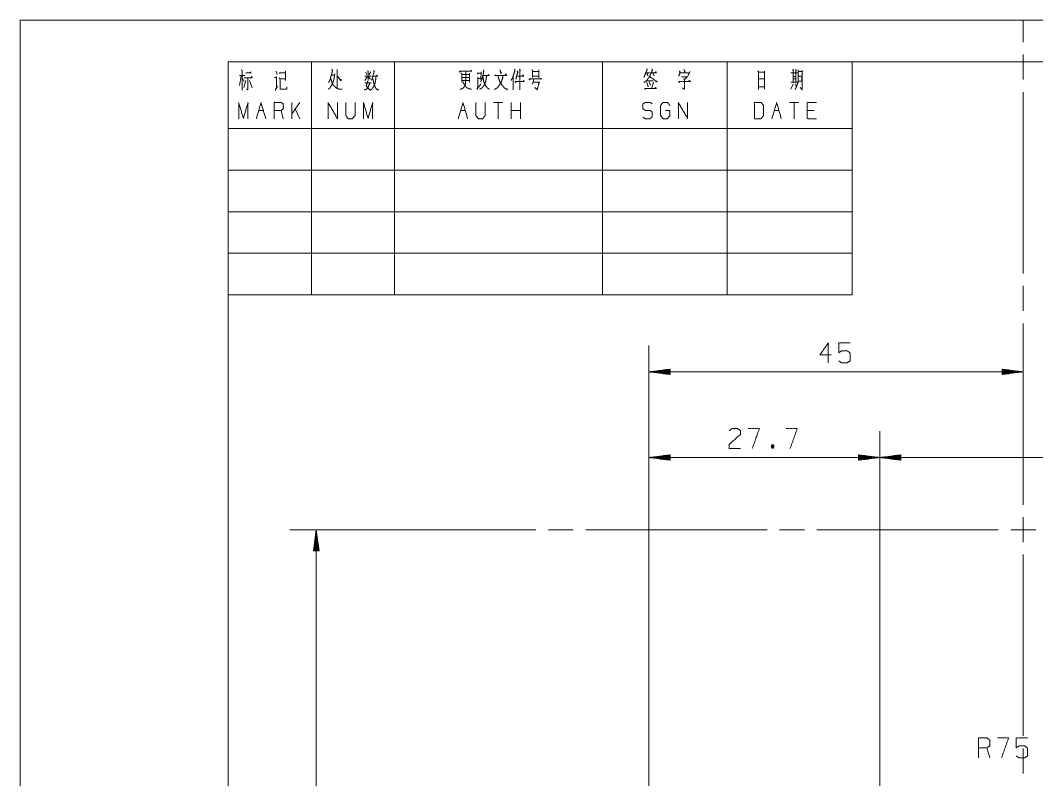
# Model space of a CAD drawing. Header units: millimetres. Extents: x 0 to 420, y 0 to 297.
# Drawn here: x 0 to 122.2, y 205.7 to 297 of the extents above; entities that cross this region are included whole.
import ezdxf

# ---------------------------------------------------------------- set-up
doc = ezdxf.new("R2010")
doc.units = ezdxf.units.MM
doc.layers.add('101', color=7, linetype='Continuous', true_color=0xffffff)

msp = doc.modelspace()

# ---------------------------------------------------------------- linework, layer by layer
at = {"layer": '101', "color": 133, "linetype": 'Continuous', "lineweight": 18}
for p, q in [((0, 297), (0, 0)), ((420, 297), (0, 297)), ((25, 292), (100, 292)), ((25, 292), (100, 292)), ((415, 292), (25, 292)), ((25, 292), (25, 264)), ((25, 292), (25, 5)), ((25, 292), (100, 292)), ((35, 292), (35, 264)), ((45, 292), (45, 264)), ((70, 292), (70, 264)), ((85, 292), (85, 264)), ((100, 292), (100, 264)), ((25, 284), (100, 284)), ((25, 279), (100, 279)), ((25, 274), (100, 274)), ((25, 269), (100, 269)), ((25, 264), (100, 264))]:
    msp.add_line(p, q, dxfattribs=at)
at = {"layer": '101', "color": 151, "linetype": 'Continuous', "lineweight": 18}
for p, q in [((120.58, 294.38), (120.58, 297)), ((120.58, 289.88), (120.58, 292.88)), ((120.58, 266.58), (120.58, 288.38)), ((120.58, 262.08), (120.58, 265.08)), ((120.58, 238.78), (120.58, 260.58)), ((120.58, 234.28), (120.58, 237.28)), ((61.98, 235.78), (40.18, 235.78)), ((66.48, 235.78), (63.48, 235.78)), ((89.78, 235.78), (67.98, 235.78)), ((94.28, 235.78), (91.28, 235.78)), ((117.58, 235.78), (95.78, 235.78)), ((119.08, 235.78), (122.08, 235.78)), ((120.58, 232.78), (120.58, 210.98)), ((120.58, 209.48), (120.58, 206.48))]:
    msp.add_line(p, q, dxfattribs=at)
at = {"layer": '101', "color": 72, "linetype": 'Continuous', "lineweight": 18}
for p, q in [((30.74, 290.88), (30.87, 290.49)), ((42.14, 290.82), (41.95, 290.49)), ((55.4, 290.82), (55.37, 289.89)), ((61.56, 290.86), (62.32, 290.86)), ((62.33, 291.05), (62.33, 290.09)), ((93.22, 291.13), (93.33, 290.98)), ((26.57, 290.3), (26.35, 289.18)), ((26.36, 290.36), (26.98, 290.36)), ((26.69, 290.14), (26.91, 289.66)), ((27.11, 289.78), (26.88, 288.91)), ((27.56, 289.76), (27.87, 288.87)), ((31.13, 290.07), (31.22, 289.97)), ((37.42, 290.41), (37.77, 290.41)), ((41.69, 290.2), (41.43, 289.78)), ((41.53, 290.78), (41.66, 290.49)), ((41.88, 290.18), (42.11, 289.91)), ((53.1, 289.76), (53.98, 289.76)), ((53.11, 290.49), (53.99, 290.49)), ((53.11, 290.14), (53.98, 290.14)), ((54.01, 290.63), (54.01, 289.56)), ((55, 290.16), (55, 288.89)), ((55.02, 290.01), (55.35, 290.01)), ((59.27, 290.28), (59.27, 288.65)), ((61.56, 290.28), (62.32, 290.28)), ((61.73, 289.91), (61.56, 289.33)), ((75.35, 289.72), (76.07, 289.72)), ((75.6, 289.62), (75.76, 289.2)), ((76.04, 290.67), (76.21, 290.34)), ((92.86, 289.95), (93.25, 289.95)), ((30.65, 288.62), (30.93, 289.08)), ((41.4, 289.47), (42.16, 289.47)), ((61.6, 289.56), (62.33, 289.56)), ((75.31, 289.52), (75.48, 289.02)), ((76.13, 289.56), (75.92, 288.89)), ((92.92, 289.33), (92.65, 288.71)), ((93.18, 289.37), (93.28, 289.04)), ((93.75, 288.94), (94, 288.69)), ((28.66, 286.17), (29.22, 286.17)), ((31.62, 285.18), (31.34, 286.17)), ((33.59, 287.14), (32.63, 285.78)), ((32.63, 285.18), (32.63, 287.14)), ((33.59, 285.18), (33.04, 286.36)), ((52.94, 286.17), (53.49, 286.17)), ((58.02, 287.14), (56.9, 287.14)), ((57.46, 287.14), (57.46, 285.18)), ((59.02, 285.18), (59.02, 287.14)), ((60.14, 286.17), (59.02, 286.17)), ((60.14, 285.18), (60.14, 287.14)), ((90.65, 286.17), (91.2, 286.17)), ((93.6, 287.14), (92.49, 287.14)), ((93.05, 287.14), (93.05, 285.18)), ((95.45, 286.17), (94.61, 286.17)), ((90.37, 245.99), (90.53, 245.57)), ((116.54, 208.36), (116.2, 209.56))]:
    msp.add_line(p, q, dxfattribs=at)
at = {"layer": '101', "color": 22, "linetype": 'Continuous', "lineweight": 18}
for p, q in [((75.58, 145.78), (75.58, 257.93)), ((78.12, 255.09), (75.58, 254.75)), ((75.58, 254.75), (78.12, 254.42)), ((75.58, 254.75), (120.58, 254.75)), ((78.12, 254.78), (75.77, 254.78)), ((78.12, 254.73), (75.77, 254.73)), ((78.12, 254.83), (76.16, 254.83)), ((78.12, 254.68), (76.16, 254.68)), ((78.12, 254.88), (76.54, 254.88)), ((78.12, 254.63), (76.54, 254.63)), ((78.12, 254.93), (76.93, 254.93)), ((78.12, 254.58), (76.93, 254.58)), ((78.12, 254.98), (77.31, 254.98)), ((78.12, 254.53), (77.31, 254.53)), ((78.12, 255.03), (77.7, 255.03)), ((78.12, 254.48), (77.7, 254.48)), ((78.12, 255.08), (78.08, 255.08)), ((78.12, 255.08), (78.08, 255.08)), ((78.12, 254.42), (78.08, 254.42)), ((78.12, 254.42), (78.08, 254.42)), ((78.12, 254.42), (78.12, 255.09)), ((120.58, 254.75), (118.04, 255.09)), ((118.04, 255.09), (118.04, 254.42)), ((118.04, 255.08), (118.07, 255.08)), ((118.04, 255.08), (118.07, 255.08)), ((118.04, 255.03), (118.45, 255.03)), ((118.04, 254.98), (118.84, 254.98)), ((118.04, 254.93), (119.23, 254.93)), ((118.04, 254.88), (119.61, 254.88)), ((118.04, 254.83), (120, 254.83)), ((118.04, 254.78), (120.38, 254.78)), ((118.04, 254.42), (120.58, 254.75)), ((118.04, 254.73), (120.38, 254.73)), ((118.04, 254.68), (120, 254.68)), ((118.04, 254.63), (119.61, 254.63)), ((118.04, 254.58), (119.23, 254.58)), ((118.04, 254.53), (118.84, 254.53)), ((118.04, 254.48), (118.45, 254.48)), ((118.04, 254.42), (118.07, 254.42)), ((118.04, 254.42), (118.07, 254.42)), ((75.58, 145.78), (75.58, 247.63)), ((103.32, 156.24), (103.32, 247.63)), ((103.32, 167.24), (103.32, 247.63)), ((78.12, 244.79), (75.58, 244.45)), ((75.58, 244.45), (78.12, 244.12)), ((75.58, 244.45), (103.32, 244.45)), ((78.12, 244.48), (75.77, 244.48)), ((78.12, 244.43), (75.77, 244.43)), ((78.12, 244.53), (76.16, 244.53)), ((78.12, 244.58), (76.54, 244.58)), ((78.12, 244.63), (76.93, 244.63)), ((78.12, 244.68), (77.31, 244.68)), ((78.12, 244.73), (77.7, 244.73)), ((78.12, 244.78), (78.08, 244.78)), ((78.12, 244.78), (78.08, 244.78)), ((78.12, 244.12), (78.12, 244.79)), ((103.32, 244.45), (100.78, 244.79)), ((100.78, 244.79), (100.78, 244.12)), ((100.78, 244.78), (100.81, 244.78)), ((100.78, 244.78), (100.81, 244.78)), ((100.78, 244.73), (101.2, 244.73)), ((100.78, 244.68), (101.58, 244.68)), ((100.78, 244.63), (101.97, 244.63)), ((100.78, 244.58), (102.36, 244.58)), ((100.78, 244.53), (102.74, 244.53)), ((100.78, 244.48), (103.13, 244.48)), ((100.78, 244.12), (103.32, 244.45)), ((100.78, 244.43), (103.13, 244.43)), ((105.86, 244.79), (103.32, 244.45)), ((103.32, 244.45), (105.86, 244.12)), ((103.32, 244.45), (190.03, 244.45)), ((105.86, 244.48), (103.51, 244.48)), ((105.86, 244.43), (103.51, 244.43)), ((105.86, 244.53), (103.9, 244.53)), ((105.86, 244.58), (104.29, 244.58)), ((105.86, 244.63), (104.67, 244.63)), ((105.86, 244.68), (105.06, 244.68)), ((105.86, 244.73), (105.44, 244.73)), ((105.86, 244.78), (105.83, 244.78)), ((105.86, 244.78), (105.83, 244.78)), ((105.86, 244.12), (105.86, 244.79)), ((78.12, 244.38), (76.16, 244.38)), ((78.12, 244.33), (76.54, 244.33)), ((78.12, 244.27), (76.93, 244.27)), ((78.12, 244.22), (77.31, 244.22)), ((78.12, 244.17), (77.7, 244.17)), ((78.12, 244.12), (78.08, 244.12)), ((78.12, 244.12), (78.08, 244.12)), ((100.78, 244.38), (102.74, 244.38)), ((100.78, 244.33), (102.36, 244.33)), ((100.78, 244.27), (101.97, 244.27)), ((100.78, 244.22), (101.58, 244.22)), ((100.78, 244.17), (101.2, 244.17)), ((100.78, 244.12), (100.81, 244.12)), ((100.78, 244.12), (100.81, 244.12)), ((105.86, 244.38), (103.9, 244.38)), ((105.86, 244.33), (104.29, 244.33)), ((105.86, 244.27), (104.67, 244.27)), ((105.86, 244.22), (105.06, 244.22)), ((105.86, 244.17), (105.44, 244.17)), ((105.86, 244.12), (105.83, 244.12)), ((105.86, 244.12), (105.83, 244.12)), ((40.18, 235.78), (32.4, 235.78)), ((35.58, 235.78), (35.24, 233.24)), ((35.45, 233.24), (35.45, 234.81)), ((35.5, 233.24), (35.5, 235.2)), ((35.55, 233.24), (35.55, 235.59)), ((35.91, 233.24), (35.58, 235.78)), ((35.58, 235.78), (35.58, 129.78)), ((35.6, 233.24), (35.6, 235.59)), ((35.65, 233.24), (35.65, 235.2)), ((35.7, 233.24), (35.7, 234.81)), ((35.3, 233.24), (35.3, 233.66)), ((35.35, 233.24), (35.35, 234.04)), ((35.4, 233.24), (35.4, 234.43)), ((35.75, 233.24), (35.75, 234.43)), ((35.81, 233.24), (35.81, 234.04)), ((35.86, 233.24), (35.86, 233.66)), ((35.24, 233.24), (35.91, 233.24)), ((35.25, 233.24), (35.25, 233.27)), ((35.25, 233.24), (35.25, 233.27)), ((35.91, 233.24), (35.91, 233.27)), ((35.91, 233.24), (35.91, 233.27))]:
    msp.add_line(p, q, dxfattribs=at)
at = {"layer": '101', "color": 72, "linetype": 'Continuous', "lineweight": 18}
for points, knots in [([(26.57, 291.07), (26.67, 290.94), (26.67, 288.6)], [0, 0, 0.064393, 1, 1]), ([(27.1, 290.69), (27.73, 290.69), (27.68, 290.82), (27.64, 290.74)], [0, 0, 0.736257, 0.890366, 1, 1]), ([(31.28, 290.69), (31.21, 290.63), (31.15, 290.69), (31.88, 290.69), (31.88, 290.88), (31.88, 289.78), (31.88, 289.97), (31.22, 289.97), (31.22, 288.83), (31.24, 288.75), (31.35, 288.71), (32.04, 288.71), (32.04, 289.02)], [0, 0, 0.017819, 0.033666, 0.169515, 0.204099, 0.407776, 0.442364, 0.564628, 0.775991, 0.791603, 0.814658, 0.942357, 1, 1]), ([(37.46, 291.13), (37.53, 290.94), (37.46, 290.67), (37.43, 290.53), (37.37, 290.34), (37.31, 290.14), (37.26, 289.95), (37.21, 289.78), (37.14, 289.66), (37.05, 289.52)], [0, 0, 0.116545, 0.278927, 0.365002, 0.478708, 0.603961, 0.717668, 0.817418, 0.901357, 1, 1]), ([(38.05, 291.11), (38.1, 290.96), (38.1, 288.87)], [0, 0, 0.06955, 1, 1]), ([(41.73, 290.94), (41.86, 290.88), (41.81, 290.92), (41.81, 289.76), (41.81, 290.3), (41.4, 290.3), (42.22, 290.3)], [0, 0, 0.046318, 0.069123, 0.437816, 0.608997, 0.739331, 1, 1]), ([(42.46, 290.96), (42.6, 290.82), (42.55, 290.86), (42.22, 289.8)], [0, 0, 0.143537, 0.187773, 1, 1]), ([(52.91, 290.86), (52.88, 290.76), (52.79, 290.88), (54.27, 290.88), (54.2, 290.98), (54.14, 290.88)], [0, 0, 0.054227, 0.130909, 0.87613, 0.940043, 1, 1]), ([(53.57, 290.88), (53.57, 289.72), (53.52, 289.58), (53.51, 289.41), (53.45, 289.2), (53.38, 289.04), (53.29, 288.91), (53.16, 288.81), (53.03, 288.75), (52.82, 288.73)], [0, 0, 0.455623, 0.515134, 0.580482, 0.665033, 0.736192, 0.79598, 0.861823, 0.919058, 1, 1]), ([(55.67, 291.05), (55.72, 290.96), (55.63, 290.41), (55.51, 289.99), (55.47, 289.85), (55.35, 289.62)], [0, 0, 0.062603, 0.440485, 0.727862, 0.828992, 1, 1]), ([(57.64, 291.07), (57.81, 290.65), (57.83, 290.76), (57.75, 290.55)], [0, 0, 0.581176, 0.716263, 1, 1]), ([(59.43, 291.13), (59.46, 290.98), (59.26, 290.34), (59.19, 290.09), (59.1, 289.95), (59, 289.76)], [0, 0, 0.101083, 0.561706, 0.738774, 0.854629, 1, 1]), ([(59.74, 290.92), (59.84, 290.69), (59.79, 290.78), (59.58, 289.91)], [0, 0, 0.200658, 0.282145, 1, 1]), ([(60.01, 291.13), (60.12, 290.98), (60.06, 291.05), (60.06, 288.65)], [0, 0, 0.069697, 0.101625, 1, 1]), ([(61.5, 291.07), (61.57, 290.98), (61.57, 290.14)], [0, 0, 0.115189, 1, 1]), ([(75.94, 291.15), (76.05, 291.03), (76.01, 291.05), (75.72, 290.38), (75.58, 290.14), (75.44, 289.95), (75.28, 289.72), (74.96, 289.52)], [0, 0, 0.080396, 0.103261, 0.444362, 0.576789, 0.688375, 0.819716, 1, 1]), ([(75.29, 291.17), (75.39, 291.03), (75.37, 291.07), (74.97, 290.16), (75.2, 290.69), (75.72, 290.69), (75.31, 290.69), (75.45, 290.34)], [0, 0, 0.057042, 0.07334, 0.392466, 0.581127, 0.745774, 0.87749, 1, 1]), ([(75.89, 290.69), (76.48, 290.69), (76.4, 290.84), (76.33, 290.74)], [0, 0, 0.669422, 0.855054, 1, 1]), ([(79.24, 290.92), (79.36, 290.69), (79.33, 290.78), (79.15, 290.28)], [0, 0, 0.294025, 0.394866, 1, 1]), ([(79.32, 290.67), (80.43, 290.67), (80.5, 290.84), (80.28, 290.36)], [0, 0, 0.611939, 0.711554, 1, 1]), ([(79.77, 291.11), (79.89, 290.82), (79.93, 290.86), (79.89, 290.76)], [0, 0, 0.644011, 0.768354, 1, 1]), ([(88.67, 290.94), (88.75, 290.78), (88.75, 288.69), (88.75, 289.02), (89.45, 289.02), (89.45, 288.71), (89.45, 290.88), (89.45, 290.76), (88.76, 290.76), (88.76, 289.95), (89.46, 289.95)], [0, 0, 0.022322, 0.280074, 0.320905, 0.407511, 0.44579, 0.713751, 0.729062, 0.813864, 0.913394, 1, 1]), ([(92.86, 291.13), (92.97, 290.98), (92.9, 291.07), (92.9, 289.56), (92.62, 289.56), (93.47, 289.56), (93.25, 289.56), (93.25, 291.07), (93.25, 290.67), (92.64, 290.67), (93.43, 290.67), (93.25, 290.67), (93.25, 290.26), (92.87, 290.26)], [0, 0, 0.025061, 0.039924, 0.243199, 0.280605, 0.39479, 0.42432, 0.627595, 0.680502, 0.763188, 0.869498, 0.893122, 0.948813, 1, 1]), ([(93.49, 291.03), (93.53, 290.88), (93.53, 289.7), (93.47, 289.43), (93.34, 289.12), (93.25, 288.87), (93.14, 288.69)], [0, 0, 0.062372, 0.548434, 0.661879, 0.800828, 0.909362, 1, 1]), ([(93.53, 290.86), (94, 290.86), (94, 290.98), (94, 288.62), (94, 290.28), (93.56, 290.28), (93.97, 290.28), (93.97, 289.7), (93.56, 289.7)], [0, 0, 0.072646, 0.091913, 0.457973, 0.714856, 0.782961, 0.846526, 0.936435, 1, 1]), ([(26.92, 290.07), (27.87, 290.07), (27.81, 290.24), (27.74, 290.09)], [0, 0, 0.737857, 0.874089, 1, 1]), ([(27.36, 290.07), (27.36, 288.65), (27.2, 288.73)], [0, 0, 0.887515, 1, 1]), ([(30.55, 290.14), (30.8, 290.14), (30.8, 290.26), (30.8, 288.81)], [0, 0, 0.136549, 0.204721, 1, 1]), ([(37.8, 290.55), (37.71, 289.95), (37.65, 289.76), (37.62, 289.62), (37.53, 289.47), (37.46, 289.31), (37.42, 289.18), (37.31, 289.02), (37.23, 288.89), (37.04, 288.71)], [0, 0, 0.296659, 0.392137, 0.46442, 0.547267, 0.635799, 0.700206, 0.795426, 0.869797, 1, 1]), ([(37.31, 290.01), (37.37, 289.87), (37.42, 289.7), (37.45, 289.56), (37.59, 289.27), (37.67, 289.18), (37.87, 288.98), (37.99, 288.87), (38.13, 288.79), (38.34, 288.73), (38.53, 288.73), (38.68, 288.71)], [0, 0, 0.075191, 0.157626, 0.228751, 0.384956, 0.438117, 0.578248, 0.65344, 0.734339, 0.837348, 0.928887, 1, 1]), ([(38.08, 290.38), (38.56, 289.72), (38.56, 289.91)], [0, 0, 0.814818, 1, 1]), ([(41.76, 289.68), (41.59, 289.1), (42.03, 288.62)], [0, 0, 0.483237, 1, 1]), ([(42.73, 290.2), (42.73, 289.95), (42.7, 289.68), (42.63, 289.39), (42.51, 289.1), (42.38, 288.89), (42.23, 288.71), (42.03, 288.58)], [0, 0, 0.134106, 0.280228, 0.441583, 0.610314, 0.742762, 0.870657, 1, 1]), ([(42.38, 290.01), (42.42, 289.8), (42.46, 289.56), (42.55, 289.27), (42.67, 288.98), (42.8, 288.75), (42.99, 288.6), (43.04, 288.75)], [0, 0, 0.122124, 0.267694, 0.442444, 0.622807, 0.774615, 0.912625, 1, 1]), ([(42.44, 290.28), (42.93, 290.28), (42.9, 290.45), (42.85, 290.34)], [0, 0, 0.634119, 0.848445, 1, 1]), ([(53.01, 290.63), (53.1, 290.49), (53.1, 289.58)], [0, 0, 0.156848, 1, 1]), ([(53.22, 289.6), (53.29, 289.43), (53.38, 289.29), (53.48, 289.16), (53.55, 289.04), (53.63, 288.94), (53.76, 288.87), (53.9, 288.79), (54.07, 288.75), (54.26, 288.71)], [0, 0, 0.124249, 0.240531, 0.35103, 0.449957, 0.536949, 0.636896, 0.752292, 0.866372, 1, 1]), ([(55.06, 290.65), (54.99, 290.57), (54.93, 290.65), (55.37, 290.65)], [0, 0, 0.169755, 0.325542, 1, 1]), ([(56.04, 290.36), (56.03, 290.16), (56, 289.95), (55.97, 289.72), (55.91, 289.52), (55.84, 289.33), (55.75, 289.18), (55.65, 289.02), (55.54, 288.91), (55.41, 288.81), (55.21, 288.71)], [0, 0, 0.105429, 0.211651, 0.328282, 0.437572, 0.539265, 0.625346, 0.724284, 0.79827, 0.883378, 1, 1]), ([(55.62, 290.18), (55.65, 289.99), (55.69, 289.8), (55.72, 289.6), (55.81, 289.43), (55.88, 289.29), (55.95, 289.12), (56.06, 288.98), (56.2, 288.83), (56.39, 288.73)], [0, 0, 0.109654, 0.220947, 0.342501, 0.451483, 0.545868, 0.651144, 0.754315, 0.874064, 1, 1]), ([(55.67, 290.38), (56.38, 290.38), (56.29, 290.49), (56.17, 290.36)], [0, 0, 0.696293, 0.830826, 1, 1]), ([(57.14, 290.45), (57.05, 290.34), (57.01, 290.38), (58.48, 290.38), (58.38, 290.55), (58.28, 290.41)], [0, 0, 0.066333, 0.095822, 0.818123, 0.913284, 1, 1]), ([(58.04, 290.41), (57.97, 290.01), (57.83, 289.6), (57.56, 289.16), (57.33, 288.87), (56.99, 288.69)], [0, 0, 0.190069, 0.398701, 0.640199, 0.817216, 1, 1]), ([(57.42, 290.3), (57.49, 290.07), (57.66, 289.58), (57.94, 289.18), (58.25, 288.83), (58.53, 288.71), (58.59, 288.79), (58.48, 288.62)], [0, 0, 0.103286, 0.330833, 0.538837, 0.740597, 0.872112, 0.915905, 1, 1]), ([(59.58, 289.66), (59.55, 289.52), (59.48, 289.66), (60.58, 289.66), (60.5, 289.78), (60.47, 289.68)], [0, 0, 0.08907, 0.186879, 0.848313, 0.935185, 1, 1]), ([(59.68, 290.3), (60.5, 290.3), (60.44, 290.45), (60.37, 290.3)], [0, 0, 0.720068, 0.857376, 1, 1]), ([(61.28, 289.91), (61.23, 289.85), (61.15, 289.95), (62.68, 289.95), (62.6, 290.01), (62.49, 289.91)], [0, 0, 0.038001, 0.105809, 0.873511, 0.927246, 1, 1]), ([(62.4, 289.62), (62.13, 288.65), (61.85, 288.94)], [0, 0, 0.71586, 1, 1]), ([(75.66, 290.26), (75.85, 290.09), (76.04, 289.97), (76.18, 289.87), (76.39, 289.7), (76.58, 289.68), (76.42, 289.6)], [0, 0, 0.194845, 0.370351, 0.508814, 0.712321, 0.860156, 1, 1]), ([(79.33, 289.68), (79.21, 289.52), (79.13, 289.66), (80.57, 289.66), (80.44, 289.76), (80.37, 289.68)], [0, 0, 0.096613, 0.17732, 0.867547, 0.947356, 1, 1]), ([(79.48, 290.2), (80.15, 290.2), (80.21, 290.26), (79.87, 289.89), (79.77, 289.97), (79.84, 289.89), (79.84, 288.73), (79.62, 288.87)], [0, 0, 0.230144, 0.259318, 0.430979, 0.476011, 0.513789, 0.910079, 1, 1]), ([(42.01, 289.41), (41.89, 289.16), (41.82, 288.98), (41.69, 288.79), (41.56, 288.69), (41.34, 288.65)], [0, 0, 0.251055, 0.434029, 0.64262, 0.795766, 1, 1]), ([(55.03, 288.89), (54.94, 288.71), (54.88, 288.73), (55.41, 289.37)], [0, 0, 0.187521, 0.244051, 1, 1]), ([(75.23, 288.81), (75.12, 288.71), (75.07, 288.81), (76.46, 288.81), (76.39, 288.94), (76.29, 288.79)], [0, 0, 0.078897, 0.135659, 0.837617, 0.910404, 1, 1]), ([(30.51, 285.18), (30.51, 287.14), (31.34, 287.14), (31.62, 286.96), (31.62, 286.36), (31.34, 286.17), (30.51, 286.17)], [0, 0, 0.400952, 0.571035, 0.639278, 0.761676, 0.829917, 1, 1]), ([(74.85, 285.36), (75.13, 285.18), (75.7, 285.18), (75.98, 285.39), (75.98, 285.97), (75.7, 286.17), (75.15, 286.17), (74.85, 286.36), (74.85, 286.96), (75.15, 287.14), (75.7, 287.14), (75.98, 286.96)], [0, 0, 0.068035, 0.184054, 0.254521, 0.372333, 0.442799, 0.555843, 0.626367, 0.748393, 0.81892, 0.931964, 1, 1]), ([(77.55, 286.17), (78.1, 286.17), (78.1, 285.57), (77.82, 285.18), (77.25, 285.18), (76.97, 285.57), (76.97, 286.75), (77.27, 287.14), (77.81, 287.14), (78.09, 286.75)], [0, 0, 0.103295, 0.214797, 0.304261, 0.410274, 0.499739, 0.718892, 0.809956, 0.910533, 1, 1]), ([(88.25, 285.18), (89.07, 285.18), (89.36, 285.57), (89.36, 286.75), (89.07, 287.14), (88.25, 287.14), (88.25, 285.18)], [0, 0, 0.142133, 0.227159, 0.431787, 0.516817, 0.65895, 1, 1]), ([(95.73, 285.18), (94.61, 285.18), (94.61, 287.14), (95.73, 287.14)], [0, 0, 0.265389, 0.734611, 1, 1]), ([(26.26, 285.18), (26.26, 287.14), (26.82, 285.18), (27.37, 287.14), (27.37, 285.18)], [0, 0, 0.245192, 0.5, 0.754808, 1, 1]), ([(37.01, 285.18), (37.01, 287.14), (38.12, 285.18), (38.12, 287.14)], [0, 0, 0.317574, 0.682426, 1, 1]), ([(39.13, 287.14), (39.13, 285.57), (39.39, 285.18), (39.95, 285.18), (40.24, 285.57), (40.24, 287.14)], [0, 0, 0.337152, 0.438599, 0.557781, 0.662848, 1, 1]), ([(41.25, 285.18), (41.25, 287.14), (41.81, 285.18), (42.36, 287.14), (42.36, 285.18)], [0, 0, 0.245192, 0.5, 0.754808, 1, 1]), ([(54.78, 287.14), (54.78, 285.57), (55.05, 285.18), (55.6, 285.18), (55.89, 285.57), (55.89, 287.14)], [0, 0, 0.337152, 0.438599, 0.557781, 0.662848, 1, 1]), ([(79.11, 285.18), (79.11, 287.14), (80.22, 285.18), (80.22, 287.14)], [0, 0, 0.317574, 0.682426, 1, 1]), ([(90.37, 285.18), (90.93, 287.14), (91.48, 285.18)], [0, 0, 0.5, 1, 1]), ([(97.48, 256.8), (96.14, 256.8), (97.14, 258.22), (97.14, 255.85)], [0, 0, 0.245871, 0.565297, 1, 1]), ([(98.39, 256.07), (98.73, 255.85), (99.42, 255.85), (99.76, 256.07), (99.76, 257.02), (99.42, 257.27), (98.73, 257.27), (98.39, 257.05), (98.39, 258.22), (99.76, 258.22)], [0, 0, 0.062228, 0.168344, 0.230572, 0.376816, 0.441265, 0.54738, 0.609608, 0.79049, 1, 1]), ([(85.23, 247.69), (85.55, 247.92), (86.24, 247.92), (86.57, 247.69), (86.57, 247.22), (85.21, 246.02), (85.23, 245.54), (86.57, 245.54)], [0, 0, 0.069692, 0.192978, 0.265274, 0.350226, 0.674742, 0.759752, 1, 1]), ([(88, 245.54), (88.85, 247.92), (87.51, 247.92)], [0, 0, 0.65247, 1, 1]), ([(92.56, 245.54), (93.4, 247.92), (92.06, 247.92)], [0, 0, 0.65247, 1, 1]), ([(90.37, 245.57), (90.53, 245.57), (90.61, 245.79), (90.53, 245.99), (90.37, 245.99), (90.28, 245.79), (90.37, 245.57), (90.53, 245.99)], [0, 0, 0.093972, 0.236779, 0.365957, 0.459929, 0.589107, 0.731913, 1, 1]), ([(115.19, 208.36), (115.19, 210.74), (116.2, 210.74), (116.54, 210.51), (116.54, 209.79), (116.2, 209.56), (115.19, 209.56)], [0, 0, 0.400952, 0.571034, 0.639277, 0.761672, 0.829917, 1, 1]), ([(117.97, 208.36), (118.81, 210.74), (117.47, 210.74)], [0, 0, 0.652471, 1, 1]), ([(119.73, 208.59), (120.07, 208.36), (120.75, 208.36), (121.09, 208.59), (121.09, 209.54), (120.75, 209.79), (120.07, 209.79), (119.73, 209.56), (119.73, 210.74), (121.09, 210.74)], [0, 0, 0.062229, 0.168343, 0.23057, 0.376813, 0.441263, 0.547377, 0.609608, 0.79049, 1, 1])]:
    msp.add_open_spline(points, degree=1, knots=knots, dxfattribs=at)
for points in [[(28.38, 285.18), (28.94, 287.14), (29.5, 285.18)], [(52.66, 285.18), (53.22, 287.14), (53.77, 285.18)]]:
    msp.add_open_spline(points, degree=1, dxfattribs=at)

doc.saveas('drawing.dxf')
